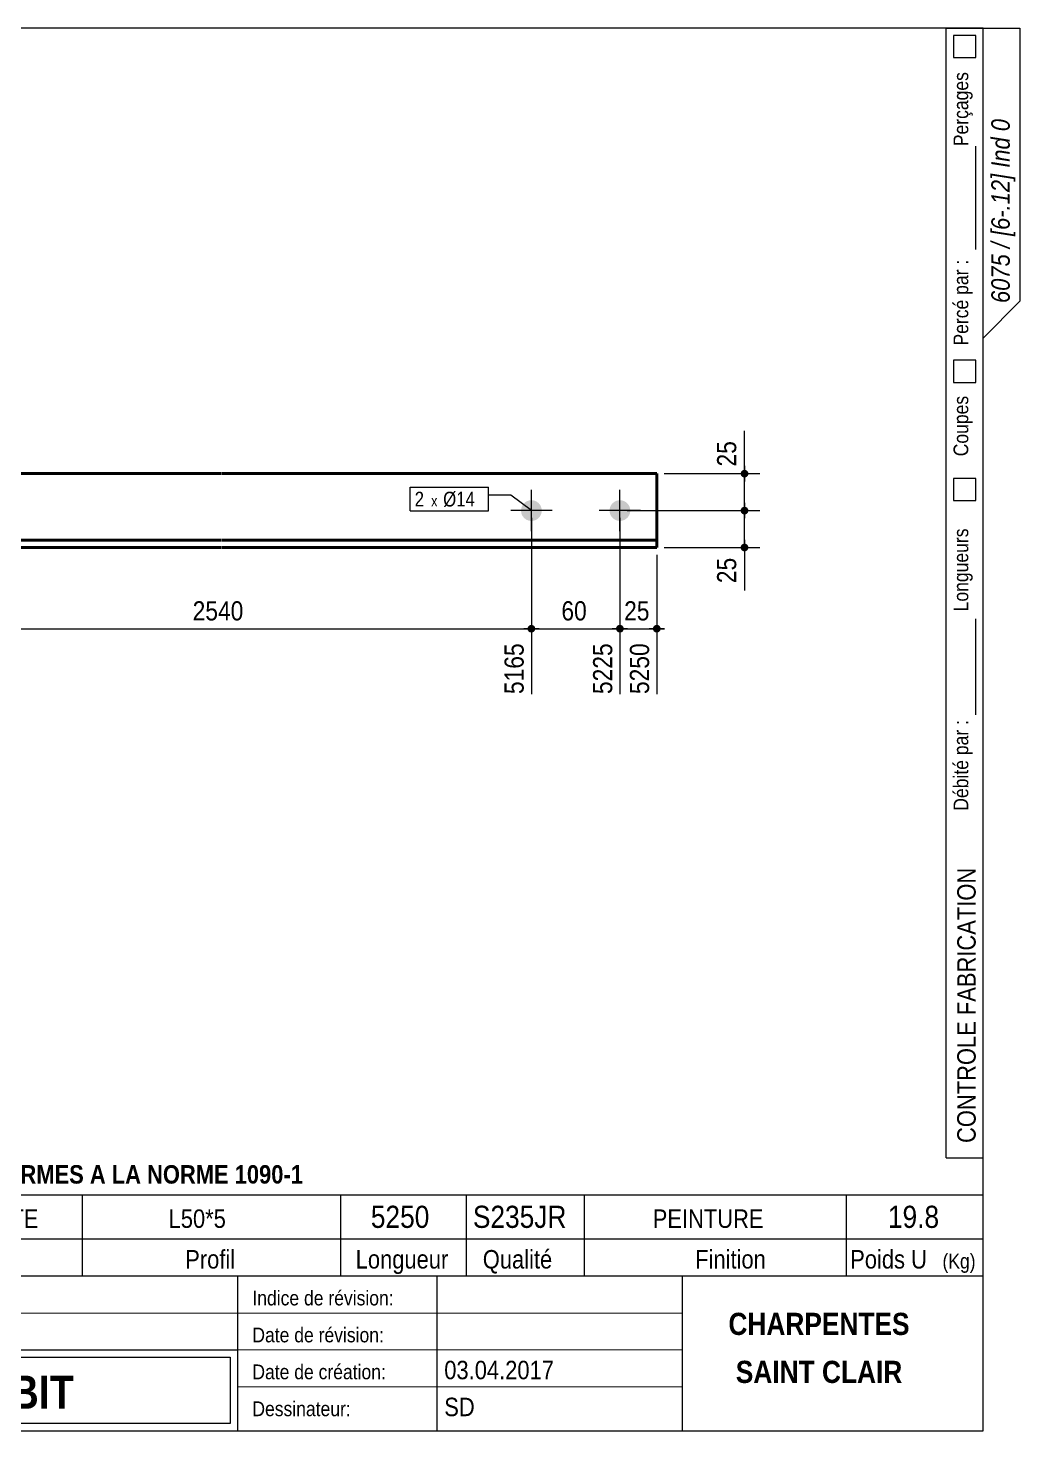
# Model space of a CAD drawing. Header units: millimetres. Extents: x 2 to 287, y 5 to 195.
# Drawn here: x 152.6 to 287, y 5 to 195 of the extents above; entities that cross this region are included whole.
import ezdxf

# ---------------------------------------------------------------- set-up
doc = ezdxf.new("R2010")
doc.units = ezdxf.units.MM
for name, color, linetype, lineweight in [('Autre type objet', 1, 'Continuous', 0), ('Boulon', 7, 'Continuous', 0), ('Cotation', 7, 'Continuous', 0), ('Désignation boulon', 3, 'Continuous', 0), ('Feuille dessin', 5, 'Continuous', 0), ('Piece', 2, 'Continuous', 0)]:
    doc.layers.add(name, color=color, linetype=linetype, lineweight=lineweight)
doc.styles.add('ARIAL', font='ARIAL.TTF')
doc.styles.add('ARIAL_BOLD', font='ARIALBD.TTF')
doc.styles.add('ARIAL_ITALIC', font='ARIALI.TTF')
doc.styles.add('COMIC_SANS_MS', font='COMIC.TTF')

# ---------------------------------------------------------------- blocks, each defined once
blk = doc.blocks.new('*A2')
at = {"layer": 'Boulon'}
for points in [[(220.84, 131.05), (220.87, 131.05), (220.91, 131.05), (220.94, 131.04), (220.98, 131.04), (221.01, 131.03), (221.04, 131.03), (221.08, 131.02), (221.11, 131.02), (221.14, 131.01), (221.18, 131), (221.21, 130.99), (221.24, 130.98), (221.28, 130.97), (221.31, 130.96), (221.34, 130.94), (221.37, 130.93), (221.4, 130.92), (221.43, 130.9), (221.46, 130.88), (221.49, 130.87), (221.52, 130.85), (221.55, 130.83), (221.58, 130.81), (221.61, 130.79), (221.64, 130.77), (221.67, 130.75), (221.69, 130.73), (221.72, 130.71), (221.74, 130.69), (221.77, 130.66), (221.79, 130.64), (221.82, 130.62), (221.84, 130.59), (221.86, 130.56), (221.89, 130.54), (221.91, 130.51), (221.93, 130.48), (221.95, 130.46), (221.97, 130.43), (221.99, 130.4), (222.01, 130.37), (222.02, 130.34), (222.04, 130.31), (222.06, 130.28), (222.07, 130.25), (222.08, 130.22), (222.1, 130.19), (222.11, 130.15), (222.12, 130.12), (222.13, 130.09), (222.14, 130.06), (222.15, 130.02), (222.16, 129.99), (222.17, 129.96), (222.18, 129.92), (222.18, 129.89), (222.19, 129.86), (222.19, 129.82), (222.2, 129.79), (222.2, 129.75), (222.2, 129.72), (222.2, 129.68), (222.2, 129.65), (222.2, 129.62), (222.2, 129.58), (222.2, 129.55), (222.2, 129.51), (222.19, 129.48), (222.19, 129.44), (222.18, 129.41), (222.18, 129.38), (222.17, 129.34), (222.16, 129.31), (222.15, 129.28), (222.14, 129.24), (222.13, 129.21), (222.12, 129.18), (222.11, 129.15), (222.1, 129.11), (222.08, 129.08), (222.07, 129.05), (222.06, 129.02), (222.04, 128.99), (222.02, 128.96), (222.01, 128.93), (221.99, 128.9), (221.97, 128.87), (221.95, 128.84), (221.93, 128.82), (221.91, 128.79), (221.89, 128.76), (221.86, 128.74), (221.84, 128.71), (221.82, 128.68), (221.79, 128.66), (221.77, 128.64), (221.74, 128.61), (221.72, 128.59), (221.69, 128.57), (221.67, 128.55), (221.64, 128.53), (221.61, 128.51), (221.58, 128.49), (221.55, 128.47), (221.52, 128.45), (221.49, 128.43), (221.46, 128.42), (221.43, 128.4), (221.4, 128.38), (221.37, 128.37), (221.34, 128.36), (221.31, 128.34), (221.28, 128.33), (221.24, 128.32), (221.21, 128.31), (221.18, 128.3), (221.14, 128.29), (221.11, 128.28), (221.08, 128.28), (221.04, 128.27), (221.01, 128.27), (220.98, 128.26), (220.94, 128.26), (220.91, 128.25), (220.87, 128.25), (220.84, 128.25), (220.8, 128.25), (220.77, 128.25), (220.74, 128.25), (220.7, 128.25), (220.67, 128.26), (220.63, 128.26), (220.6, 128.27), (220.57, 128.27), (220.53, 128.28), (220.5, 128.28), (220.46, 128.29), (220.43, 128.3), (220.4, 128.31), (220.37, 128.32), (220.33, 128.33), (220.3, 128.34), (220.27, 128.36), (220.24, 128.37), (220.21, 128.38), (220.18, 128.4), (220.14, 128.42), (220.11, 128.43), (220.08, 128.45), (220.06, 128.47), (220.03, 128.49), (220, 128.51), (219.97, 128.53), (219.94, 128.55), (219.92, 128.57), (219.89, 128.59), (219.86, 128.61), (219.84, 128.64), (219.81, 128.66), (219.79, 128.68), (219.77, 128.71), (219.74, 128.74), (219.72, 128.76), (219.7, 128.79), (219.68, 128.82), (219.66, 128.84), (219.64, 128.87), (219.62, 128.9), (219.6, 128.93), (219.59, 128.96), (219.57, 128.99), (219.55, 129.02), (219.54, 129.05), (219.52, 129.08), (219.51, 129.11), (219.5, 129.15), (219.49, 129.18), (219.48, 129.21), (219.46, 129.24), (219.46, 129.28), (219.45, 129.31), (219.44, 129.34), (219.43, 129.38), (219.43, 129.41), (219.42, 129.44), (219.42, 129.48), (219.41, 129.51), (219.41, 129.55), (219.41, 129.58), (219.41, 129.62), (219.4, 129.65), (219.41, 129.68), (219.41, 129.72), (219.41, 129.75), (219.41, 129.79), (219.42, 129.82), (219.42, 129.86), (219.43, 129.89), (219.43, 129.92), (219.44, 129.96), (219.45, 129.99), (219.46, 130.02), (219.46, 130.06), (219.48, 130.09), (219.49, 130.12), (219.5, 130.15), (219.51, 130.19), (219.52, 130.22), (219.54, 130.25), (219.55, 130.28), (219.57, 130.31), (219.59, 130.34), (219.6, 130.37), (219.62, 130.4), (219.64, 130.43), (219.66, 130.46), (219.68, 130.48), (219.7, 130.51), (219.72, 130.54), (219.74, 130.56), (219.77, 130.59), (219.79, 130.62), (219.81, 130.64), (219.84, 130.66), (219.86, 130.69), (219.89, 130.71), (219.92, 130.73), (219.94, 130.75), (219.97, 130.77), (220, 130.79), (220.03, 130.81), (220.06, 130.83), (220.08, 130.85), (220.11, 130.87), (220.14, 130.88), (220.18, 130.9), (220.21, 130.92), (220.24, 130.93), (220.27, 130.94), (220.3, 130.96), (220.33, 130.97), (220.37, 130.98), (220.4, 130.99), (220.43, 131), (220.46, 131.01), (220.5, 131.02), (220.53, 131.02), (220.57, 131.03), (220.6, 131.03), (220.63, 131.04), (220.67, 131.04), (220.7, 131.05), (220.74, 131.05), (220.77, 131.05), (220.8, 131.05)], [(232.83, 131.05), (232.87, 131.05), (232.9, 131.05), (232.93, 131.04), (232.97, 131.04), (233, 131.03), (233.04, 131.03), (233.07, 131.02), (233.1, 131.02), (233.14, 131.01), (233.17, 131), (233.2, 130.99), (233.24, 130.98), (233.27, 130.97), (233.3, 130.96), (233.33, 130.94), (233.36, 130.93), (233.39, 130.92), (233.43, 130.9), (233.46, 130.88), (233.49, 130.87), (233.52, 130.85), (233.55, 130.83), (233.57, 130.81), (233.6, 130.79), (233.63, 130.77), (233.66, 130.75), (233.68, 130.73), (233.71, 130.71), (233.74, 130.69), (233.76, 130.66), (233.79, 130.64), (233.81, 130.62), (233.83, 130.59), (233.86, 130.56), (233.88, 130.54), (233.9, 130.51), (233.92, 130.48), (233.94, 130.46), (233.96, 130.43), (233.98, 130.4), (234, 130.37), (234.01, 130.34), (234.03, 130.31), (234.05, 130.28), (234.06, 130.25), (234.08, 130.22), (234.09, 130.19), (234.1, 130.15), (234.11, 130.12), (234.13, 130.09), (234.14, 130.06), (234.15, 130.02), (234.15, 129.99), (234.16, 129.96), (234.17, 129.92), (234.18, 129.89), (234.18, 129.86), (234.19, 129.82), (234.19, 129.79), (234.19, 129.75), (234.19, 129.72), (234.2, 129.68), (234.2, 129.65), (234.2, 129.62), (234.19, 129.58), (234.19, 129.55), (234.19, 129.51), (234.19, 129.48), (234.18, 129.44), (234.18, 129.41), (234.17, 129.38), (234.16, 129.34), (234.15, 129.31), (234.15, 129.28), (234.14, 129.24), (234.13, 129.21), (234.11, 129.18), (234.1, 129.15), (234.09, 129.11), (234.08, 129.08), (234.06, 129.05), (234.05, 129.02), (234.03, 128.99), (234.01, 128.96), (234, 128.93), (233.98, 128.9), (233.96, 128.87), (233.94, 128.84), (233.92, 128.82), (233.9, 128.79), (233.88, 128.76), (233.86, 128.74), (233.83, 128.71), (233.81, 128.68), (233.79, 128.66), (233.76, 128.64), (233.74, 128.61), (233.71, 128.59), (233.68, 128.57), (233.66, 128.55), (233.63, 128.53), (233.6, 128.51), (233.57, 128.49), (233.55, 128.47), (233.52, 128.45), (233.49, 128.43), (233.46, 128.42), (233.43, 128.4), (233.39, 128.38), (233.36, 128.37), (233.33, 128.36), (233.3, 128.34), (233.27, 128.33), (233.24, 128.32), (233.2, 128.31), (233.17, 128.3), (233.14, 128.29), (233.1, 128.28), (233.07, 128.28), (233.04, 128.27), (233, 128.27), (232.97, 128.26), (232.93, 128.26), (232.9, 128.25), (232.87, 128.25), (232.83, 128.25), (232.8, 128.25), (232.76, 128.25), (232.73, 128.25), (232.69, 128.25), (232.66, 128.26), (232.63, 128.26), (232.59, 128.27), (232.56, 128.27), (232.52, 128.28), (232.49, 128.28), (232.46, 128.29), (232.42, 128.3), (232.39, 128.31), (232.36, 128.32), (232.32, 128.33), (232.29, 128.34), (232.26, 128.36), (232.23, 128.37), (232.2, 128.38), (232.17, 128.4), (232.14, 128.42), (232.11, 128.43), (232.08, 128.45), (232.05, 128.47), (232.02, 128.49), (231.99, 128.51), (231.96, 128.53), (231.94, 128.55), (231.91, 128.57), (231.88, 128.59), (231.86, 128.61), (231.83, 128.64), (231.81, 128.66), (231.78, 128.68), (231.76, 128.71), (231.74, 128.74), (231.71, 128.76), (231.69, 128.79), (231.67, 128.82), (231.65, 128.84), (231.63, 128.87), (231.61, 128.9), (231.6, 128.93), (231.58, 128.96), (231.56, 128.99), (231.55, 129.02), (231.53, 129.05), (231.52, 129.08), (231.5, 129.11), (231.49, 129.15), (231.48, 129.18), (231.47, 129.21), (231.46, 129.24), (231.45, 129.28), (231.44, 129.31), (231.43, 129.34), (231.42, 129.38), (231.42, 129.41), (231.41, 129.44), (231.41, 129.48), (231.4, 129.51), (231.4, 129.55), (231.4, 129.58), (231.4, 129.62), (231.4, 129.65), (231.4, 129.68), (231.4, 129.72), (231.4, 129.75), (231.4, 129.79), (231.41, 129.82), (231.41, 129.86), (231.42, 129.89), (231.42, 129.92), (231.43, 129.96), (231.44, 129.99), (231.45, 130.02), (231.46, 130.06), (231.47, 130.09), (231.48, 130.12), (231.49, 130.15), (231.5, 130.19), (231.52, 130.22), (231.53, 130.25), (231.55, 130.28), (231.56, 130.31), (231.58, 130.34), (231.6, 130.37), (231.61, 130.4), (231.63, 130.43), (231.65, 130.46), (231.67, 130.48), (231.69, 130.51), (231.71, 130.54), (231.74, 130.56), (231.76, 130.59), (231.78, 130.62), (231.81, 130.64), (231.83, 130.66), (231.86, 130.69), (231.88, 130.71), (231.91, 130.73), (231.94, 130.75), (231.96, 130.77), (231.99, 130.79), (232.02, 130.81), (232.05, 130.83), (232.08, 130.85), (232.11, 130.87), (232.14, 130.88), (232.17, 130.9), (232.2, 130.92), (232.23, 130.93), (232.26, 130.94), (232.29, 130.96), (232.32, 130.97), (232.36, 130.98), (232.39, 130.99), (232.42, 131), (232.46, 131.01), (232.49, 131.02), (232.52, 131.02), (232.56, 131.03), (232.59, 131.03), (232.63, 131.04), (232.66, 131.04), (232.69, 131.05), (232.73, 131.05), (232.76, 131.05), (232.8, 131.05)]]:
    blk.add_hatch(color=256, dxfattribs=at).paths.add_polyline_path(points, flags=17)
at = {"layer": 'Boulon', "linetype": 'Continuous', "lineweight": 0}
for p, q in [((220.8, 126.85), (220.8, 132.45)), ((232.8, 126.85), (232.8, 132.45)), ((223.6, 129.65), (218, 129.65)), ((235.6, 129.65), (230, 129.65))]:
    blk.add_line(p, q, dxfattribs=at)
blk = doc.blocks.new('*A4')
at = {"layer": 'Piece', "color": 2, "linetype": 'Continuous', "lineweight": 40}
for p, q in [((35.68, 134.65), (94.567136, 134.65)), ((35.68, 134.65), (35.68, 125.65)), ((94.667136, 134.65), (178.805945, 134.65)), ((178.905945, 134.65), (237.792994, 134.65)), ((237.792994, 134.65), (237.792994, 125.65)), ((35.68, 125.65), (35.68, 124.65)), ((35.68, 125.65), (94.567136, 125.65)), ((94.667136, 125.65), (178.805945, 125.65)), ((178.905945, 125.65), (237.792994, 125.65)), ((237.792994, 125.65), (237.792994, 124.65)), ((35.68, 124.65), (94.567136, 124.65)), ((94.667136, 124.65), (178.805945, 124.65)), ((178.905945, 124.65), (237.792994, 124.65))]:
    blk.add_line(p, q, dxfattribs=at)
blk = doc.blocks.new('*A5')
at = {"layer": 'Feuille dessin', "linetype": 'Continuous', "lineweight": 0}
for p, q in [((282, 195), (5, 195)), ((5, 195), (5, 5)), ((282, 5), (282, 195)), ((5, 5), (282, 5))]:
    blk.add_line(p, q, dxfattribs=at)
at = {"layer": 'Feuille dessin', "style": 'ARIAL', "width": 0.85}
blk.add_text('Tekla Structures', height=2, rotation=90, dxfattribs=at).set_placement((4.5, 5.5))
blk = doc.blocks.new('*A6')
at = {"layer": 'Autre type objet', "linetype": 'Continuous', "lineweight": 0}
for p, q in [((277, 42), (277, 195)), ((277, 195), (287, 195)), ((278, 194), (278, 191)), ((281, 194), (278, 194)), ((281, 191), (281, 194)), ((282, 42), (282, 195)), ((287, 195), (287, 158)), ((278, 191), (281, 191)), ((281, 165), (281, 179)), ((287, 158), (282, 153)), ((278, 150), (278, 147)), ((281, 150), (278, 150)), ((281, 147), (281, 150)), ((278, 147), (281, 147)), ((278, 134), (278, 131)), ((281, 134), (278, 134)), ((281, 131), (281, 134)), ((278, 131), (281, 131)), ((281, 102), (281, 115)), ((277, 42), (282, 42))]:
    blk.add_line(p, q, dxfattribs=at)
at = {"layer": 'Autre type objet', "width": 0.85}
for s, height, style, p in [('Perçages', 2, 'ARIAL', (280, 179)), ('6075 / [6-.12] Ind 0', 2.5, 'ARIAL_ITALIC', (285.619109, 157.760245)), ('Percé par :', 2, 'ARIAL', (280, 152)), ('Coupes', 2, 'ARIAL', (280, 137)), ('Longueurs', 2, 'ARIAL', (280, 116)), ('Débité par :', 2, 'ARIAL', (280, 89)), ('CONTROLE FABRICATION', 2.5, 'ARIAL', (281, 44))]:
    blk.add_text(s, height=height, rotation=90, dxfattribs=dict(at, style=style)).set_placement(p)
blk = doc.blocks.new('*A8')
at = {"layer": 'Autre type objet', "linetype": 'Continuous', "lineweight": 0}
for p, q in [((92, 37), (282, 37)), ((92, 37), (92, 31)), ((92.51953, 36.5), (113.5, 36.5)), ((92.51953, 31.394341), (92.51953, 36.5)), ((113.5, 36.5), (113.5, 31.394341)), ((114.5, 31), (114.5, 37)), ((134.5, 31), (134.5, 37)), ((160, 31), (160, 37)), ((195, 31), (195, 37)), ((212, 31), (212, 37)), ((228, 31), (228, 37)), ((263.5, 31), (263.5, 37)), ((282, 31), (282, 37)), ((92, 31), (282, 31)), ((92, 31), (92, 5)), ((113.5, 31.394341), (92.51953, 31.394341)), ((114.5, 16), (114.5, 31)), ((134.5, 26), (134.5, 31)), ((160, 26), (160, 31)), ((195, 26), (195, 31)), ((212, 26), (212, 31)), ((228, 26), (228, 31)), ((263.5, 26), (263.5, 31)), ((282, 5), (282, 31)), ((92, 26), (282, 26)), ((181, 26), (181, 5)), ((208, 26), (208, 5)), ((241.262466, 5), (241.262466, 26)), ((92, 21), (241.327069, 20.935451)), ((92, 16), (181, 16)), ((181, 16), (241.297815, 16.021151)), ((93, 15), (180, 15)), ((93, 6), (93, 15)), ((180, 15), (180, 6)), ((181, 11), (241.217807, 10.969512)), ((180, 6), (93, 6)), ((92, 5), (282, 5))]:
    blk.add_line(p, q, dxfattribs=at)
at = {"layer": 'Autre type objet', "width": 0.85}
for s, height, style, p in [('TOLERANCES ESSENTIELLES CONFORMES A LA NORME 1090-1', 2.5, 'ARIAL_BOLD', (96.5, 38.5)), ('6-12', 3, 'ARIAL_BOLD', (98.285724, 32.540141)), ('2', 3, 'ARIAL', (120.389893, 32.5)), ('STABILITE', 2.5, 'ARIAL', (139.159546, 32.5)), ('L50*5', 2.5, 'ARIAL', (171.650024, 32.5)), ('5250', 3, 'ARIAL', (199.053223, 32.5)), ('S235JR', 3, 'ARIAL', (212.880127, 32.5)), ('PEINTURE', 2.5, 'ARIAL', (237.24646, 32.5)), ('19.8', 3, 'ARIAL', (269.109863, 32.5)), ('Repère', 2.5, 'ARIAL', (96.112978, 27)), ('Qté', 2.5, 'ARIAL', (119, 27)), ('Nom', 2.5, 'ARIAL', (142.961426, 27)), ('Profil', 2.5, 'ARIAL', (173.903564, 27)), ('Longueur', 2.5, 'ARIAL', (197, 27)), ('Qualité', 2.5, 'ARIAL', (214.218018, 27)), ('Finition', 2.5, 'ARIAL', (243, 27)), ('Poids U', 2.5, 'ARIAL', (264, 27)), ('(Kg)', 2, 'ARIAL', (276.5, 27)), ('6075', 3.5, 'ARIAL', (115.5, 22)), ('N° Affaire:', 2, 'ARIAL', (93.640566, 22)), ('Indice de révision:', 2, 'ARIAL', (183, 22)), ('CHARPENTES', 3, 'ARIAL_BOLD', (247.5, 18)), ('Nom Affaire:', 2, 'ARIAL', (93.640566, 17.5)), ('GHD Bât N', 3.5, 'ARIAL', (115.5, 17)), ('Date de révision:', 2, 'ARIAL', (183, 17)), ('Date de création:', 2, 'ARIAL', (183, 12)), ('03.04.2017', 2.5, 'ARIAL', (209, 12)), ('SAINT CLAIR', 3, 'ARIAL_BOLD', (248.5, 11.5)), ('CROQUIS   DE  DEBIT', 4.5, 'ARIAL_BOLD', (103, 8)), ('SD', 2.5, 'ARIAL', (209, 7)), ('Dessinateur:', 2, 'ARIAL', (183, 7))]:
    blk.add_text(s, height=height, dxfattribs=dict(at, style=style)).set_placement(p)
blk = doc.blocks.new('*A12')
at = {"layer": 'Cotation'}
for points in [[(249.65, 129.13), (249.63, 129.13), (249.6, 129.14), (249.58, 129.14), (249.55, 129.15), (249.53, 129.15), (249.5, 129.16), (249.48, 129.17), (249.46, 129.18), (249.43, 129.19), (249.41, 129.2), (249.39, 129.22), (249.37, 129.23), (249.35, 129.25), (249.33, 129.26), (249.31, 129.28), (249.29, 129.3), (249.28, 129.32), (249.26, 129.34), (249.25, 129.36), (249.23, 129.38), (249.22, 129.4), (249.21, 129.43), (249.2, 129.45), (249.19, 129.47), (249.18, 129.5), (249.18, 129.52), (249.17, 129.55), (249.17, 129.57), (249.16, 129.6), (249.16, 129.62), (249.16, 129.65), (249.16, 129.68), (249.16, 129.7), (249.17, 129.73), (249.17, 129.75), (249.18, 129.78), (249.18, 129.8), (249.19, 129.83), (249.2, 129.85), (249.21, 129.87), (249.22, 129.9), (249.23, 129.92), (249.25, 129.94), (249.26, 129.96), (249.28, 129.98), (249.29, 130), (249.31, 130.02), (249.33, 130.04), (249.35, 130.05), (249.37, 130.07), (249.39, 130.08), (249.41, 130.1), (249.43, 130.11), (249.46, 130.12), (249.48, 130.13), (249.5, 130.14), (249.53, 130.15), (249.55, 130.15), (249.58, 130.16), (249.6, 130.16), (249.63, 130.17), (249.65, 130.17), (249.68, 130.17), (249.71, 130.17), (249.73, 130.17), (249.76, 130.16), (249.78, 130.16), (249.81, 130.15), (249.83, 130.15), (249.86, 130.14), (249.88, 130.13), (249.9, 130.12), (249.93, 130.11), (249.95, 130.1), (249.97, 130.08), (249.99, 130.07), (250.01, 130.05), (250.03, 130.04), (250.05, 130.02), (250.07, 130), (250.08, 129.98), (250.1, 129.96), (250.11, 129.94), (250.13, 129.92), (250.14, 129.9), (250.15, 129.87), (250.16, 129.85), (250.17, 129.83), (250.18, 129.8), (250.18, 129.78), (250.19, 129.75), (250.19, 129.73), (250.2, 129.7), (250.2, 129.68), (250.2, 129.65), (250.2, 129.62), (250.2, 129.6), (250.19, 129.57), (250.19, 129.55), (250.18, 129.52), (250.18, 129.5), (250.17, 129.47), (250.16, 129.45), (250.15, 129.43), (250.14, 129.4), (250.13, 129.38), (250.11, 129.36), (250.1, 129.34), (250.08, 129.32), (250.07, 129.3), (250.05, 129.28), (250.03, 129.26), (250.01, 129.25), (249.99, 129.23), (249.97, 129.22), (249.95, 129.2), (249.93, 129.19), (249.9, 129.18), (249.88, 129.17), (249.86, 129.16), (249.83, 129.15), (249.81, 129.15), (249.78, 129.14), (249.76, 129.14), (249.73, 129.13), (249.71, 129.13), (249.68, 129.13)], [(249.65, 124.13), (249.63, 124.13), (249.6, 124.14), (249.58, 124.14), (249.55, 124.15), (249.53, 124.15), (249.5, 124.16), (249.48, 124.17), (249.46, 124.18), (249.43, 124.19), (249.41, 124.2), (249.39, 124.22), (249.37, 124.23), (249.35, 124.25), (249.33, 124.26), (249.31, 124.28), (249.29, 124.3), (249.28, 124.32), (249.26, 124.34), (249.25, 124.36), (249.23, 124.38), (249.22, 124.4), (249.21, 124.43), (249.2, 124.45), (249.19, 124.47), (249.18, 124.5), (249.18, 124.52), (249.17, 124.55), (249.17, 124.57), (249.16, 124.6), (249.16, 124.62), (249.16, 124.65), (249.16, 124.68), (249.16, 124.7), (249.17, 124.73), (249.17, 124.75), (249.18, 124.78), (249.18, 124.8), (249.19, 124.83), (249.2, 124.85), (249.21, 124.87), (249.22, 124.9), (249.23, 124.92), (249.25, 124.94), (249.26, 124.96), (249.28, 124.98), (249.29, 125), (249.31, 125.02), (249.33, 125.04), (249.35, 125.05), (249.37, 125.07), (249.39, 125.08), (249.41, 125.1), (249.43, 125.11), (249.46, 125.12), (249.48, 125.13), (249.5, 125.14), (249.53, 125.15), (249.55, 125.15), (249.58, 125.16), (249.6, 125.16), (249.63, 125.17), (249.65, 125.17), (249.68, 125.17), (249.71, 125.17), (249.73, 125.17), (249.76, 125.16), (249.78, 125.16), (249.81, 125.15), (249.83, 125.15), (249.86, 125.14), (249.88, 125.13), (249.9, 125.12), (249.93, 125.11), (249.95, 125.1), (249.97, 125.08), (249.99, 125.07), (250.01, 125.05), (250.03, 125.04), (250.05, 125.02), (250.07, 125), (250.08, 124.98), (250.1, 124.96), (250.11, 124.94), (250.13, 124.92), (250.14, 124.9), (250.15, 124.87), (250.16, 124.85), (250.17, 124.83), (250.18, 124.8), (250.18, 124.78), (250.19, 124.75), (250.19, 124.73), (250.2, 124.7), (250.2, 124.68), (250.2, 124.65), (250.2, 124.62), (250.2, 124.6), (250.19, 124.57), (250.19, 124.55), (250.18, 124.52), (250.18, 124.5), (250.17, 124.47), (250.16, 124.45), (250.15, 124.43), (250.14, 124.4), (250.13, 124.38), (250.11, 124.36), (250.1, 124.34), (250.08, 124.32), (250.07, 124.3), (250.05, 124.28), (250.03, 124.26), (250.01, 124.25), (249.99, 124.23), (249.97, 124.22), (249.95, 124.2), (249.93, 124.19), (249.9, 124.18), (249.88, 124.17), (249.86, 124.16), (249.83, 124.15), (249.81, 124.15), (249.78, 124.14), (249.76, 124.14), (249.73, 124.13), (249.71, 124.13), (249.68, 124.13)]]:
    blk.add_hatch(color=256, dxfattribs=at).paths.add_polyline_path(points, flags=17)
at = {"layer": 'Cotation', "linetype": 'Continuous', "lineweight": 0}
for p, q in [((233.8, 129.65), (251.76, 129.65)), ((248.64, 129.65), (250.72, 129.65)), ((249.68, 130.69), (249.68, 128.61)), ((249.68, 129.65), (249.68, 130.69)), ((249.68, 124.65), (249.68, 129.65)), ((249.68, 125.69), (249.68, 123.61)), ((238.79, 124.65), (251.76, 124.65)), ((248.64, 124.65), (250.72, 124.65)), ((249.68, 124.65), (249.68, 118.84)), ((249.68, 124.65), (249.68, 118.84))]:
    blk.add_line(p, q, dxfattribs=at)
at = {"layer": 'Cotation'}
for p in [(249.68, 129.65), (249.68, 124.65)]:
    blk.add_point(p, dxfattribs=at)
at = {"layer": 'Cotation', "style": 'ARIAL', "width": 0.85}
blk.add_text('25', height=2.6, rotation=90.0002, dxfattribs=at).set_placement((248.56, 119.82))
blk = doc.blocks.new('*A13')
at = {"layer": 'Cotation'}
for points in [[(249.65, 134.13), (249.63, 134.13), (249.6, 134.14), (249.58, 134.14), (249.55, 134.15), (249.53, 134.15), (249.5, 134.16), (249.48, 134.17), (249.46, 134.18), (249.43, 134.19), (249.41, 134.2), (249.39, 134.22), (249.37, 134.23), (249.35, 134.25), (249.33, 134.26), (249.31, 134.28), (249.29, 134.3), (249.28, 134.32), (249.26, 134.34), (249.25, 134.36), (249.23, 134.38), (249.22, 134.4), (249.21, 134.43), (249.2, 134.45), (249.19, 134.47), (249.18, 134.5), (249.18, 134.52), (249.17, 134.55), (249.17, 134.57), (249.16, 134.6), (249.16, 134.62), (249.16, 134.65), (249.16, 134.68), (249.16, 134.7), (249.17, 134.73), (249.17, 134.75), (249.18, 134.78), (249.18, 134.8), (249.19, 134.83), (249.2, 134.85), (249.21, 134.87), (249.22, 134.9), (249.23, 134.92), (249.25, 134.94), (249.26, 134.96), (249.28, 134.98), (249.29, 135), (249.31, 135.02), (249.33, 135.04), (249.35, 135.05), (249.37, 135.07), (249.39, 135.08), (249.41, 135.1), (249.43, 135.11), (249.46, 135.12), (249.48, 135.13), (249.5, 135.14), (249.53, 135.15), (249.55, 135.15), (249.58, 135.16), (249.6, 135.16), (249.63, 135.17), (249.65, 135.17), (249.68, 135.17), (249.71, 135.17), (249.73, 135.17), (249.76, 135.16), (249.78, 135.16), (249.81, 135.15), (249.83, 135.15), (249.86, 135.14), (249.88, 135.13), (249.9, 135.12), (249.93, 135.11), (249.95, 135.1), (249.97, 135.08), (249.99, 135.07), (250.01, 135.05), (250.03, 135.04), (250.05, 135.02), (250.07, 135), (250.08, 134.98), (250.1, 134.96), (250.11, 134.94), (250.13, 134.92), (250.14, 134.9), (250.15, 134.87), (250.16, 134.85), (250.17, 134.83), (250.18, 134.8), (250.18, 134.78), (250.19, 134.75), (250.19, 134.73), (250.2, 134.7), (250.2, 134.68), (250.2, 134.65), (250.2, 134.62), (250.2, 134.6), (250.19, 134.57), (250.19, 134.55), (250.18, 134.52), (250.18, 134.5), (250.17, 134.47), (250.16, 134.45), (250.15, 134.43), (250.14, 134.4), (250.13, 134.38), (250.11, 134.36), (250.1, 134.34), (250.08, 134.32), (250.07, 134.3), (250.05, 134.28), (250.03, 134.26), (250.01, 134.25), (249.99, 134.23), (249.97, 134.22), (249.95, 134.2), (249.93, 134.19), (249.9, 134.18), (249.88, 134.17), (249.86, 134.16), (249.83, 134.15), (249.81, 134.15), (249.78, 134.14), (249.76, 134.14), (249.73, 134.13), (249.71, 134.13), (249.68, 134.13)], [(249.65, 129.13), (249.63, 129.13), (249.6, 129.14), (249.58, 129.14), (249.55, 129.15), (249.53, 129.15), (249.5, 129.16), (249.48, 129.17), (249.46, 129.18), (249.43, 129.19), (249.41, 129.2), (249.39, 129.22), (249.37, 129.23), (249.35, 129.25), (249.33, 129.26), (249.31, 129.28), (249.29, 129.3), (249.28, 129.32), (249.26, 129.34), (249.25, 129.36), (249.23, 129.38), (249.22, 129.4), (249.21, 129.43), (249.2, 129.45), (249.19, 129.47), (249.18, 129.5), (249.18, 129.52), (249.17, 129.55), (249.17, 129.57), (249.16, 129.6), (249.16, 129.62), (249.16, 129.65), (249.16, 129.68), (249.16, 129.7), (249.17, 129.73), (249.17, 129.75), (249.18, 129.78), (249.18, 129.8), (249.19, 129.83), (249.2, 129.85), (249.21, 129.87), (249.22, 129.9), (249.23, 129.92), (249.25, 129.94), (249.26, 129.96), (249.28, 129.98), (249.29, 130), (249.31, 130.02), (249.33, 130.04), (249.35, 130.05), (249.37, 130.07), (249.39, 130.08), (249.41, 130.1), (249.43, 130.11), (249.46, 130.12), (249.48, 130.13), (249.5, 130.14), (249.53, 130.15), (249.55, 130.15), (249.58, 130.16), (249.6, 130.16), (249.63, 130.17), (249.65, 130.17), (249.68, 130.17), (249.71, 130.17), (249.73, 130.17), (249.76, 130.16), (249.78, 130.16), (249.81, 130.15), (249.83, 130.15), (249.86, 130.14), (249.88, 130.13), (249.9, 130.12), (249.93, 130.11), (249.95, 130.1), (249.97, 130.08), (249.99, 130.07), (250.01, 130.05), (250.03, 130.04), (250.05, 130.02), (250.07, 130), (250.08, 129.98), (250.1, 129.96), (250.11, 129.94), (250.13, 129.92), (250.14, 129.9), (250.15, 129.87), (250.16, 129.85), (250.17, 129.83), (250.18, 129.8), (250.18, 129.78), (250.19, 129.75), (250.19, 129.73), (250.2, 129.7), (250.2, 129.68), (250.2, 129.65), (250.2, 129.62), (250.2, 129.6), (250.19, 129.57), (250.19, 129.55), (250.18, 129.52), (250.18, 129.5), (250.17, 129.47), (250.16, 129.45), (250.15, 129.43), (250.14, 129.4), (250.13, 129.38), (250.11, 129.36), (250.1, 129.34), (250.08, 129.32), (250.07, 129.3), (250.05, 129.28), (250.03, 129.26), (250.01, 129.25), (249.99, 129.23), (249.97, 129.22), (249.95, 129.2), (249.93, 129.19), (249.9, 129.18), (249.88, 129.17), (249.86, 129.16), (249.83, 129.15), (249.81, 129.15), (249.78, 129.14), (249.76, 129.14), (249.73, 129.13), (249.71, 129.13), (249.68, 129.13)]]:
    blk.add_hatch(color=256, dxfattribs=at).paths.add_polyline_path(points, flags=17)
at = {"layer": 'Cotation', "linetype": 'Continuous', "lineweight": 0}
for p, q in [((249.68, 134.65), (249.68, 140.46)), ((249.68, 134.65), (249.68, 140.46)), ((249.68, 135.69), (249.68, 133.61)), ((238.79, 134.65), (251.76, 134.65)), ((248.64, 134.65), (250.72, 134.65)), ((249.68, 129.65), (249.68, 134.65)), ((233.8, 129.65), (251.76, 129.65)), ((248.64, 129.65), (250.72, 129.65)), ((249.68, 130.69), (249.68, 128.61)), ((249.68, 129.65), (249.68, 128.61))]:
    blk.add_line(p, q, dxfattribs=at)
at = {"layer": 'Cotation'}
for p in [(249.68, 134.65), (249.68, 129.65)]:
    blk.add_point(p, dxfattribs=at)
at = {"layer": 'Cotation', "style": 'ARIAL', "width": 0.85}
blk.add_text('25', height=2.6, rotation=90.0002, dxfattribs=at).set_placement((248.56, 135.62))
blk = doc.blocks.new('*A19')
at = {"layer": 'Cotation'}
for points in [[(136.71, 113.13), (136.69, 113.13), (136.66, 113.14), (136.64, 113.14), (136.61, 113.15), (136.59, 113.15), (136.56, 113.16), (136.54, 113.17), (136.51, 113.18), (136.49, 113.19), (136.47, 113.2), (136.45, 113.22), (136.43, 113.23), (136.41, 113.25), (136.39, 113.26), (136.37, 113.28), (136.35, 113.3), (136.33, 113.32), (136.32, 113.34), (136.3, 113.36), (136.29, 113.38), (136.28, 113.4), (136.27, 113.43), (136.26, 113.45), (136.25, 113.47), (136.24, 113.5), (136.23, 113.52), (136.23, 113.55), (136.22, 113.57), (136.22, 113.6), (136.22, 113.62), (136.22, 113.65), (136.22, 113.68), (136.22, 113.7), (136.22, 113.73), (136.23, 113.75), (136.23, 113.78), (136.24, 113.8), (136.25, 113.83), (136.26, 113.85), (136.27, 113.87), (136.28, 113.9), (136.29, 113.92), (136.3, 113.94), (136.32, 113.96), (136.33, 113.98), (136.35, 114), (136.37, 114.02), (136.39, 114.04), (136.41, 114.05), (136.43, 114.07), (136.45, 114.08), (136.47, 114.1), (136.49, 114.11), (136.51, 114.12), (136.54, 114.13), (136.56, 114.14), (136.59, 114.15), (136.61, 114.15), (136.64, 114.16), (136.66, 114.16), (136.69, 114.17), (136.71, 114.17), (136.74, 114.17), (136.76, 114.17), (136.79, 114.17), (136.81, 114.16), (136.84, 114.16), (136.86, 114.15), (136.89, 114.15), (136.91, 114.14), (136.94, 114.13), (136.96, 114.12), (136.98, 114.11), (137, 114.1), (137.03, 114.08), (137.05, 114.07), (137.07, 114.05), (137.09, 114.04), (137.1, 114.02), (137.12, 114), (137.14, 113.98), (137.15, 113.96), (137.17, 113.94), (137.18, 113.92), (137.2, 113.9), (137.21, 113.87), (137.22, 113.85), (137.23, 113.83), (137.23, 113.8), (137.24, 113.78), (137.25, 113.75), (137.25, 113.73), (137.25, 113.7), (137.26, 113.68), (137.26, 113.65), (137.26, 113.62), (137.25, 113.6), (137.25, 113.57), (137.25, 113.55), (137.24, 113.52), (137.23, 113.5), (137.23, 113.47), (137.22, 113.45), (137.21, 113.43), (137.2, 113.4), (137.18, 113.38), (137.17, 113.36), (137.15, 113.34), (137.14, 113.32), (137.12, 113.3), (137.1, 113.28), (137.09, 113.26), (137.07, 113.25), (137.05, 113.23), (137.03, 113.22), (137, 113.2), (136.98, 113.19), (136.96, 113.18), (136.94, 113.17), (136.91, 113.16), (136.89, 113.15), (136.86, 113.15), (136.84, 113.14), (136.81, 113.14), (136.79, 113.13), (136.76, 113.13), (136.74, 113.13)], [(220.78, 113.13), (220.75, 113.13), (220.73, 113.14), (220.7, 113.14), (220.68, 113.15), (220.65, 113.15), (220.63, 113.16), (220.61, 113.17), (220.58, 113.18), (220.56, 113.19), (220.54, 113.2), (220.52, 113.22), (220.49, 113.23), (220.47, 113.25), (220.46, 113.26), (220.44, 113.28), (220.42, 113.3), (220.4, 113.32), (220.39, 113.34), (220.37, 113.36), (220.36, 113.38), (220.35, 113.4), (220.33, 113.43), (220.32, 113.45), (220.32, 113.47), (220.31, 113.5), (220.3, 113.52), (220.29, 113.55), (220.29, 113.57), (220.29, 113.6), (220.29, 113.62), (220.28, 113.65), (220.29, 113.68), (220.29, 113.7), (220.29, 113.73), (220.29, 113.75), (220.3, 113.78), (220.31, 113.8), (220.32, 113.83), (220.32, 113.85), (220.33, 113.87), (220.35, 113.9), (220.36, 113.92), (220.37, 113.94), (220.39, 113.96), (220.4, 113.98), (220.42, 114), (220.44, 114.02), (220.46, 114.04), (220.47, 114.05), (220.49, 114.07), (220.52, 114.08), (220.54, 114.1), (220.56, 114.11), (220.58, 114.12), (220.61, 114.13), (220.63, 114.14), (220.65, 114.15), (220.68, 114.15), (220.7, 114.16), (220.73, 114.16), (220.75, 114.17), (220.78, 114.17), (220.8, 114.17), (220.83, 114.17), (220.86, 114.17), (220.88, 114.16), (220.91, 114.16), (220.93, 114.15), (220.96, 114.15), (220.98, 114.14), (221, 114.13), (221.03, 114.12), (221.05, 114.11), (221.07, 114.1), (221.09, 114.08), (221.11, 114.07), (221.13, 114.05), (221.15, 114.04), (221.17, 114.02), (221.19, 114), (221.21, 113.98), (221.22, 113.96), (221.24, 113.94), (221.25, 113.92), (221.26, 113.9), (221.27, 113.87), (221.29, 113.85), (221.29, 113.83), (221.3, 113.8), (221.31, 113.78), (221.31, 113.75), (221.32, 113.73), (221.32, 113.7), (221.32, 113.68), (221.32, 113.65), (221.32, 113.62), (221.32, 113.6), (221.32, 113.57), (221.31, 113.55), (221.31, 113.52), (221.3, 113.5), (221.29, 113.47), (221.29, 113.45), (221.27, 113.43), (221.26, 113.4), (221.25, 113.38), (221.24, 113.36), (221.22, 113.34), (221.21, 113.32), (221.19, 113.3), (221.17, 113.28), (221.15, 113.26), (221.13, 113.25), (221.11, 113.23), (221.09, 113.22), (221.07, 113.2), (221.05, 113.19), (221.03, 113.18), (221, 113.17), (220.98, 113.16), (220.96, 113.15), (220.93, 113.15), (220.91, 113.14), (220.88, 113.14), (220.86, 113.13), (220.83, 113.13), (220.8, 113.13)]]:
    blk.add_hatch(color=256, dxfattribs=at).paths.add_polyline_path(points, flags=17)
at = {"layer": 'Cotation', "linetype": 'Continuous', "lineweight": 0}
for p, q in [((136.74, 128.65), (136.74, 104.8)), ((220.8, 128.65), (220.8, 104.8)), ((136.74, 114.69), (136.74, 112.61)), ((220.8, 114.69), (220.8, 112.61)), ((137.78, 113.65), (135.7, 113.65)), ((136.74, 113.65), (135.7, 113.65)), ((136.74, 113.65), (220.8, 113.65)), ((221.84, 113.65), (219.76, 113.65)), ((220.8, 113.65), (221.84, 113.65))]:
    blk.add_line(p, q, dxfattribs=at)
at = {"layer": 'Cotation'}
for p in [(136.74, 113.65), (220.8, 113.65)]:
    blk.add_point(p, dxfattribs=at)
at = {"layer": 'Cotation', "style": 'ARIAL', "width": 0.85}
blk.add_text('2540', height=2.6, dxfattribs=at).set_placement((174.91, 114.77))
blk.add_text('5165', height=2.6, rotation=90.0002, dxfattribs=at).set_placement((219.76, 104.8))
blk = doc.blocks.new('*A20')
at = {"layer": 'Cotation'}
for points in [[(220.78, 113.13), (220.75, 113.13), (220.73, 113.14), (220.7, 113.14), (220.68, 113.15), (220.65, 113.15), (220.63, 113.16), (220.61, 113.17), (220.58, 113.18), (220.56, 113.19), (220.54, 113.2), (220.52, 113.22), (220.49, 113.23), (220.47, 113.25), (220.46, 113.26), (220.44, 113.28), (220.42, 113.3), (220.4, 113.32), (220.39, 113.34), (220.37, 113.36), (220.36, 113.38), (220.35, 113.4), (220.33, 113.43), (220.32, 113.45), (220.32, 113.47), (220.31, 113.5), (220.3, 113.52), (220.29, 113.55), (220.29, 113.57), (220.29, 113.6), (220.29, 113.62), (220.28, 113.65), (220.29, 113.68), (220.29, 113.7), (220.29, 113.73), (220.29, 113.75), (220.3, 113.78), (220.31, 113.8), (220.32, 113.83), (220.32, 113.85), (220.33, 113.87), (220.35, 113.9), (220.36, 113.92), (220.37, 113.94), (220.39, 113.96), (220.4, 113.98), (220.42, 114), (220.44, 114.02), (220.46, 114.04), (220.47, 114.05), (220.49, 114.07), (220.52, 114.08), (220.54, 114.1), (220.56, 114.11), (220.58, 114.12), (220.61, 114.13), (220.63, 114.14), (220.65, 114.15), (220.68, 114.15), (220.7, 114.16), (220.73, 114.16), (220.75, 114.17), (220.78, 114.17), (220.8, 114.17), (220.83, 114.17), (220.86, 114.17), (220.88, 114.16), (220.91, 114.16), (220.93, 114.15), (220.96, 114.15), (220.98, 114.14), (221, 114.13), (221.03, 114.12), (221.05, 114.11), (221.07, 114.1), (221.09, 114.08), (221.11, 114.07), (221.13, 114.05), (221.15, 114.04), (221.17, 114.02), (221.19, 114), (221.21, 113.98), (221.22, 113.96), (221.24, 113.94), (221.25, 113.92), (221.26, 113.9), (221.27, 113.87), (221.29, 113.85), (221.29, 113.83), (221.3, 113.8), (221.31, 113.78), (221.31, 113.75), (221.32, 113.73), (221.32, 113.7), (221.32, 113.68), (221.32, 113.65), (221.32, 113.62), (221.32, 113.6), (221.32, 113.57), (221.31, 113.55), (221.31, 113.52), (221.3, 113.5), (221.29, 113.47), (221.29, 113.45), (221.27, 113.43), (221.26, 113.4), (221.25, 113.38), (221.24, 113.36), (221.22, 113.34), (221.21, 113.32), (221.19, 113.3), (221.17, 113.28), (221.15, 113.26), (221.13, 113.25), (221.11, 113.23), (221.09, 113.22), (221.07, 113.2), (221.05, 113.19), (221.03, 113.18), (221, 113.17), (220.98, 113.16), (220.96, 113.15), (220.93, 113.15), (220.91, 113.14), (220.88, 113.14), (220.86, 113.13), (220.83, 113.13), (220.8, 113.13)], [(232.77, 113.13), (232.75, 113.13), (232.72, 113.14), (232.69, 113.14), (232.67, 113.15), (232.65, 113.15), (232.62, 113.16), (232.6, 113.17), (232.57, 113.18), (232.55, 113.19), (232.53, 113.2), (232.51, 113.22), (232.49, 113.23), (232.47, 113.25), (232.45, 113.26), (232.43, 113.28), (232.41, 113.3), (232.39, 113.32), (232.38, 113.34), (232.36, 113.36), (232.35, 113.38), (232.34, 113.4), (232.33, 113.43), (232.32, 113.45), (232.31, 113.47), (232.3, 113.5), (232.29, 113.52), (232.29, 113.55), (232.28, 113.57), (232.28, 113.6), (232.28, 113.62), (232.28, 113.65), (232.28, 113.68), (232.28, 113.7), (232.28, 113.73), (232.29, 113.75), (232.29, 113.78), (232.3, 113.8), (232.31, 113.83), (232.32, 113.85), (232.33, 113.87), (232.34, 113.9), (232.35, 113.92), (232.36, 113.94), (232.38, 113.96), (232.39, 113.98), (232.41, 114), (232.43, 114.02), (232.45, 114.04), (232.47, 114.05), (232.49, 114.07), (232.51, 114.08), (232.53, 114.1), (232.55, 114.11), (232.57, 114.12), (232.6, 114.13), (232.62, 114.14), (232.65, 114.15), (232.67, 114.15), (232.69, 114.16), (232.72, 114.16), (232.75, 114.17), (232.77, 114.17), (232.8, 114.17), (232.82, 114.17), (232.85, 114.17), (232.87, 114.16), (232.9, 114.16), (232.92, 114.15), (232.95, 114.15), (232.97, 114.14), (233, 114.13), (233.02, 114.12), (233.04, 114.11), (233.06, 114.1), (233.09, 114.08), (233.11, 114.07), (233.13, 114.05), (233.15, 114.04), (233.16, 114.02), (233.18, 114), (233.2, 113.98), (233.21, 113.96), (233.23, 113.94), (233.24, 113.92), (233.26, 113.9), (233.27, 113.87), (233.28, 113.85), (233.29, 113.83), (233.29, 113.8), (233.3, 113.78), (233.31, 113.75), (233.31, 113.73), (233.31, 113.7), (233.32, 113.68), (233.32, 113.65), (233.32, 113.62), (233.31, 113.6), (233.31, 113.57), (233.31, 113.55), (233.3, 113.52), (233.29, 113.5), (233.29, 113.47), (233.28, 113.45), (233.27, 113.43), (233.26, 113.4), (233.24, 113.38), (233.23, 113.36), (233.21, 113.34), (233.2, 113.32), (233.18, 113.3), (233.16, 113.28), (233.15, 113.26), (233.13, 113.25), (233.11, 113.23), (233.09, 113.22), (233.06, 113.2), (233.04, 113.19), (233.02, 113.18), (233, 113.17), (232.97, 113.16), (232.95, 113.15), (232.92, 113.15), (232.9, 113.14), (232.87, 113.14), (232.85, 113.13), (232.82, 113.13), (232.8, 113.13)]]:
    blk.add_hatch(color=256, dxfattribs=at).paths.add_polyline_path(points, flags=17)
at = {"layer": 'Cotation', "linetype": 'Continuous', "lineweight": 0}
for p, q in [((220.8, 128.65), (220.8, 104.8)), ((232.8, 128.65), (232.8, 104.8)), ((220.8, 114.69), (220.8, 112.61)), ((232.8, 114.69), (232.8, 112.61)), ((221.84, 113.65), (219.76, 113.65)), ((220.8, 113.65), (219.76, 113.65)), ((220.8, 113.65), (232.8, 113.65)), ((233.84, 113.65), (231.76, 113.65)), ((232.8, 113.65), (233.84, 113.65))]:
    blk.add_line(p, q, dxfattribs=at)
at = {"layer": 'Cotation'}
for p in [(220.8, 113.65), (232.8, 113.65)]:
    blk.add_point(p, dxfattribs=at)
at = {"layer": 'Cotation', "style": 'ARIAL', "width": 0.85}
blk.add_text('60', height=2.6, dxfattribs=at).set_placement((224.87, 114.77))
blk.add_text('5225', height=2.6, rotation=90.0002, dxfattribs=at).set_placement((231.76, 104.8))
blk = doc.blocks.new('*A21')
at = {"layer": 'Cotation'}
for points in [[(232.77, 113.13), (232.75, 113.13), (232.72, 113.14), (232.69, 113.14), (232.67, 113.15), (232.65, 113.15), (232.62, 113.16), (232.6, 113.17), (232.57, 113.18), (232.55, 113.19), (232.53, 113.2), (232.51, 113.22), (232.49, 113.23), (232.47, 113.25), (232.45, 113.26), (232.43, 113.28), (232.41, 113.3), (232.39, 113.32), (232.38, 113.34), (232.36, 113.36), (232.35, 113.38), (232.34, 113.4), (232.33, 113.43), (232.32, 113.45), (232.31, 113.47), (232.3, 113.5), (232.29, 113.52), (232.29, 113.55), (232.28, 113.57), (232.28, 113.6), (232.28, 113.62), (232.28, 113.65), (232.28, 113.68), (232.28, 113.7), (232.28, 113.73), (232.29, 113.75), (232.29, 113.78), (232.3, 113.8), (232.31, 113.83), (232.32, 113.85), (232.33, 113.87), (232.34, 113.9), (232.35, 113.92), (232.36, 113.94), (232.38, 113.96), (232.39, 113.98), (232.41, 114), (232.43, 114.02), (232.45, 114.04), (232.47, 114.05), (232.49, 114.07), (232.51, 114.08), (232.53, 114.1), (232.55, 114.11), (232.57, 114.12), (232.6, 114.13), (232.62, 114.14), (232.65, 114.15), (232.67, 114.15), (232.69, 114.16), (232.72, 114.16), (232.75, 114.17), (232.77, 114.17), (232.8, 114.17), (232.82, 114.17), (232.85, 114.17), (232.87, 114.16), (232.9, 114.16), (232.92, 114.15), (232.95, 114.15), (232.97, 114.14), (233, 114.13), (233.02, 114.12), (233.04, 114.11), (233.06, 114.1), (233.09, 114.08), (233.11, 114.07), (233.13, 114.05), (233.15, 114.04), (233.16, 114.02), (233.18, 114), (233.2, 113.98), (233.21, 113.96), (233.23, 113.94), (233.24, 113.92), (233.26, 113.9), (233.27, 113.87), (233.28, 113.85), (233.29, 113.83), (233.29, 113.8), (233.3, 113.78), (233.31, 113.75), (233.31, 113.73), (233.31, 113.7), (233.32, 113.68), (233.32, 113.65), (233.32, 113.62), (233.31, 113.6), (233.31, 113.57), (233.31, 113.55), (233.3, 113.52), (233.29, 113.5), (233.29, 113.47), (233.28, 113.45), (233.27, 113.43), (233.26, 113.4), (233.24, 113.38), (233.23, 113.36), (233.21, 113.34), (233.2, 113.32), (233.18, 113.3), (233.16, 113.28), (233.15, 113.26), (233.13, 113.25), (233.11, 113.23), (233.09, 113.22), (233.06, 113.2), (233.04, 113.19), (233.02, 113.18), (233, 113.17), (232.97, 113.16), (232.95, 113.15), (232.92, 113.15), (232.9, 113.14), (232.87, 113.14), (232.85, 113.13), (232.82, 113.13), (232.8, 113.13)], [(237.77, 113.13), (237.74, 113.13), (237.72, 113.14), (237.69, 113.14), (237.67, 113.15), (237.64, 113.15), (237.62, 113.16), (237.59, 113.17), (237.57, 113.18), (237.55, 113.19), (237.53, 113.2), (237.5, 113.22), (237.48, 113.23), (237.46, 113.25), (237.44, 113.26), (237.43, 113.28), (237.41, 113.3), (237.39, 113.32), (237.38, 113.34), (237.36, 113.36), (237.35, 113.38), (237.33, 113.4), (237.32, 113.43), (237.31, 113.45), (237.3, 113.47), (237.3, 113.5), (237.29, 113.52), (237.28, 113.55), (237.28, 113.57), (237.28, 113.6), (237.27, 113.62), (237.27, 113.65), (237.27, 113.68), (237.28, 113.7), (237.28, 113.73), (237.28, 113.75), (237.29, 113.78), (237.3, 113.8), (237.3, 113.83), (237.31, 113.85), (237.32, 113.87), (237.33, 113.9), (237.35, 113.92), (237.36, 113.94), (237.38, 113.96), (237.39, 113.98), (237.41, 114), (237.43, 114.02), (237.44, 114.04), (237.46, 114.05), (237.48, 114.07), (237.5, 114.08), (237.53, 114.1), (237.55, 114.11), (237.57, 114.12), (237.59, 114.13), (237.62, 114.14), (237.64, 114.15), (237.67, 114.15), (237.69, 114.16), (237.72, 114.16), (237.74, 114.17), (237.77, 114.17), (237.79, 114.17), (237.82, 114.17), (237.84, 114.17), (237.87, 114.16), (237.89, 114.16), (237.92, 114.15), (237.94, 114.15), (237.97, 114.14), (237.99, 114.13), (238.02, 114.12), (238.04, 114.11), (238.06, 114.1), (238.08, 114.08), (238.1, 114.07), (238.12, 114.05), (238.14, 114.04), (238.16, 114.02), (238.18, 114), (238.19, 113.98), (238.21, 113.96), (238.23, 113.94), (238.24, 113.92), (238.25, 113.9), (238.26, 113.87), (238.27, 113.85), (238.28, 113.83), (238.29, 113.8), (238.3, 113.78), (238.3, 113.75), (238.31, 113.73), (238.31, 113.7), (238.31, 113.68), (238.31, 113.65), (238.31, 113.62), (238.31, 113.6), (238.31, 113.57), (238.3, 113.55), (238.3, 113.52), (238.29, 113.5), (238.28, 113.47), (238.27, 113.45), (238.26, 113.43), (238.25, 113.4), (238.24, 113.38), (238.23, 113.36), (238.21, 113.34), (238.19, 113.32), (238.18, 113.3), (238.16, 113.28), (238.14, 113.26), (238.12, 113.25), (238.1, 113.23), (238.08, 113.22), (238.06, 113.2), (238.04, 113.19), (238.02, 113.18), (237.99, 113.17), (237.97, 113.16), (237.94, 113.15), (237.92, 113.15), (237.89, 113.14), (237.87, 113.14), (237.84, 113.13), (237.82, 113.13), (237.79, 113.13)]]:
    blk.add_hatch(color=256, dxfattribs=at).paths.add_polyline_path(points, flags=17)
at = {"layer": 'Cotation', "linetype": 'Continuous', "lineweight": 0}
for p, q in [((232.8, 128.65), (232.8, 104.8)), ((237.79, 123.65), (237.79, 104.8)), ((232.8, 114.69), (232.8, 112.61)), ((237.79, 114.69), (237.79, 112.61)), ((233.84, 113.65), (231.76, 113.65)), ((232.8, 113.65), (231.76, 113.65)), ((232.8, 113.65), (237.79, 113.65)), ((238.83, 113.65), (236.75, 113.65)), ((237.79, 113.65), (238.83, 113.65))]:
    blk.add_line(p, q, dxfattribs=at)
at = {"layer": 'Cotation'}
for p in [(232.8, 113.65), (237.79, 113.65)]:
    blk.add_point(p, dxfattribs=at)
at = {"layer": 'Cotation', "style": 'ARIAL', "width": 0.85}
blk.add_text('25', height=2.6, dxfattribs=at).set_placement((233.37, 114.77))
blk.add_text('5250', height=2.6, rotation=90.0002, dxfattribs=at).set_placement((236.75, 104.8))
blk = doc.blocks.new('*A23')
at = {"layer": 'Désignation boulon', "linetype": 'Continuous', "lineweight": 0}
for p, q in [((204.393018, 132.8028), (215.008643, 132.8028)), ((204.393018, 129.6028), (204.393018, 132.8028)), ((215.008643, 129.6028), (215.008643, 132.8028)), ((218.008643, 131.736133), (215.008643, 131.736133)), ((220.804643, 129.65), (218.008643, 131.736133)), ((204.393018, 129.6028), (215.008643, 129.6028))]:
    blk.add_line(p, q, dxfattribs=at)
at = {"layer": 'Désignation boulon', "style": 'COMIC_SANS_MS', "width": 0.85}
for s, height, p in [('2', 2, (204.993018, 130.2028)), ('x', 1.5, (207.220948, 130.2028)), ('Ø14', 2, (208.851612, 130.2028))]:
    blk.add_text(s, height=height, dxfattribs=at).set_placement(p)

msp = doc.modelspace()

# ---------------------------------------------------------------- block references
at = {"lineweight": 0}
for name in ['*A5', '*A6', '*A13', '*A4', '*A23', '*A2', '*A12', '*A19', '*A20', '*A21', '*A8']:
    msp.add_blockref(name, (0, 0), dxfattribs=at)

doc.saveas('drawing.dxf')
